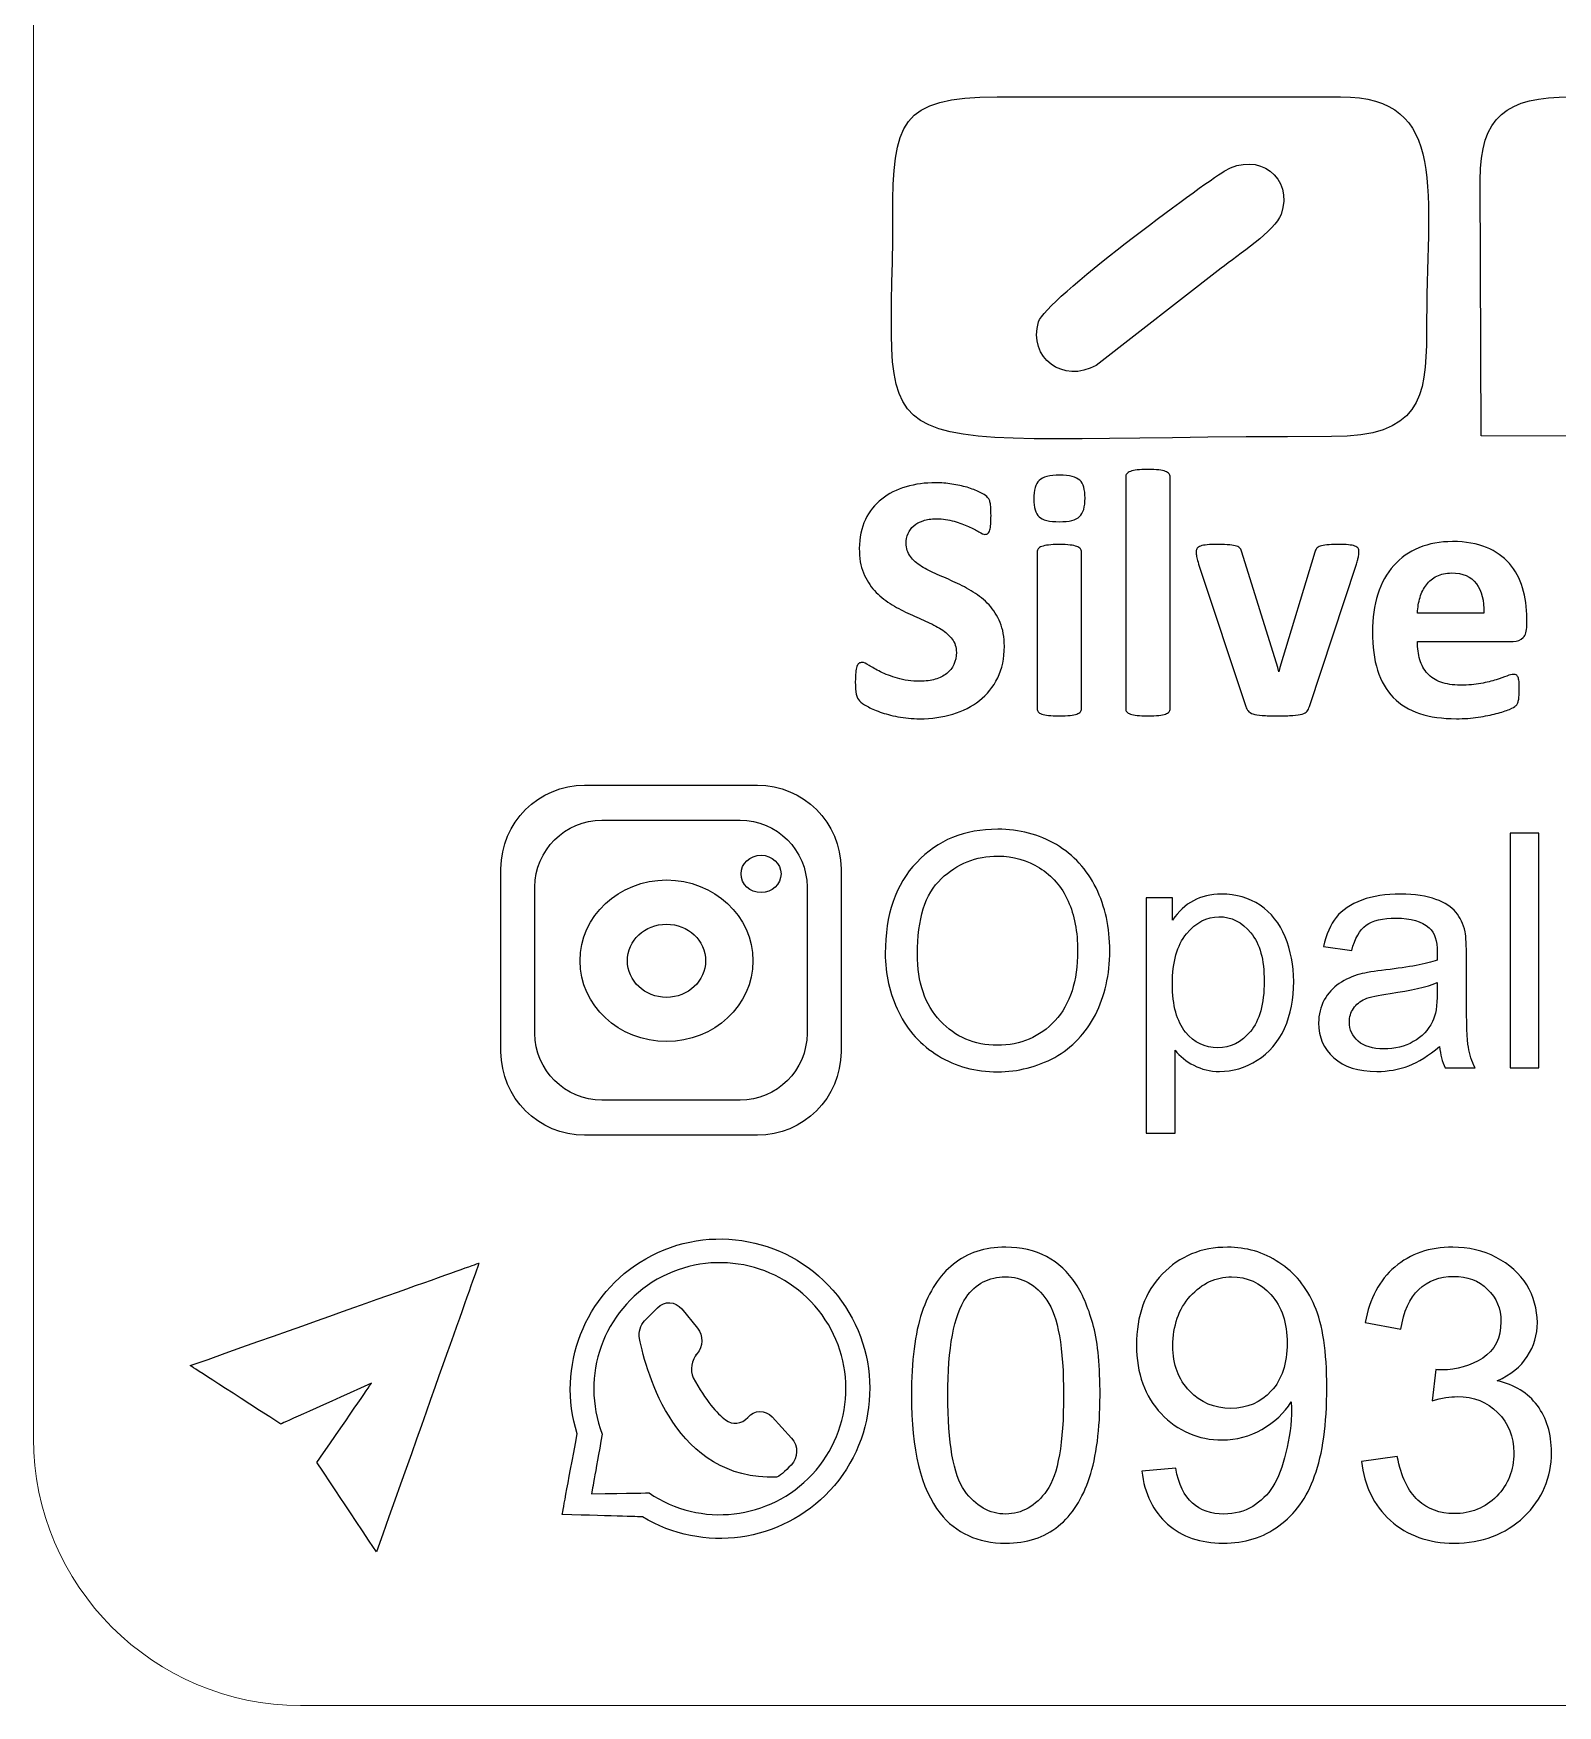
# Model space of a CAD drawing. Header units: millimetres. Extents: x -19.9 to 19.9, y -20 to 19.8.
# Drawn here: x -19.9 to -2.45, y -20 to -0.85 of the extents above; entities that cross this region are included whole.
import ezdxf

# ---------------------------------------------------------------- set-up
doc = ezdxf.new("R2010")
doc.units = ezdxf.units.MM
doc.header["$MEASUREMENT"] = 0
doc.layers.add('Layer 1', color=7, linetype='Continuous')

msp = doc.modelspace()

# ---------------------------------------------------------------- linework, layer by layer
at = {"layer": 'Layer 1', "color": 250, "lineweight": 9}
msp.add_open_spline([(16.8405, 19.7999), (16.8405, 19.7999), (-16.8405, 19.7999), (-16.8405, 19.7999), (-18.5232, 19.7999), (-19.9, 18.4231), (-19.9, 16.7404), (-19.9, 16.7404), (-19.9, -16.9405), (-19.9, -16.9405), (-19.9, -18.6232), (-18.5232, -20), (-16.8405, -20), (-16.8405, -20), (16.8405, -20), (16.8405, -20), (18.5232, -20), (19.9, -18.6232), (19.9, -16.9405), (19.9, -16.9405), (19.9, 16.7404), (19.9, 16.7404), (19.9, 18.4231), (18.5232, 19.7999), (16.8405, 19.7999)], degree=3, knots=[0, 0, 0, 0, 0.125, 0.125, 0.125, 0.25, 0.25, 0.25, 0.375, 0.375, 0.375, 0.5, 0.5, 0.5, 0.625, 0.625, 0.625, 0.75, 0.75, 0.75, 0.875, 0.875, 0.875, 1, 1, 1, 1], dxfattribs=at)
at = {"layer": 'Layer 1', "color": 240}
for points, knots in [([(-10.0602, -2.944), (-10.0602, -5.9651), (-10.6314, -5.4587), (-5.0355, -5.4691), (-4.0359, -5.4709), (-3.95, -5.0339), (-3.9495, -4.2891), (-3.9485, -2.6477), (-3.6861, -1.5782), (-4.9331, -1.5782), (-4.9331, -1.5782), (-8.8653, -1.5782), (-8.8653, -1.5782), (-9.9812, -1.5782), (-10.0602, -1.8761), (-10.0602, -2.944)], [0, 0, 0, 0, 0.2, 0.2, 0.2, 0.4, 0.4, 0.4, 0.6, 0.6, 0.6, 0.8, 0.8, 0.8, 1, 1, 1, 1]), ([(-3.3366, -2.5301), (-3.3366, -2.5301), (-3.324, -5.4589), (-3.324, -5.4589), (-3.324, -5.4589), (-1.4303, -5.4639), (-1.4303, -5.4639), (-1.4303, -5.4639), (-1.3926, -4.0013), (-1.3926, -4.0013), (-0.8739, -3.9555), (0.1838, -3.9833), (0.7581, -3.9838), (1.2661, -3.9838), (1.4184, -3.9196), (1.7151, -3.642), (1.9057, -3.4636), (2.1735, -3.1512), (2.2317, -2.8203), (2.3324, -2.2471), (1.719, -1.5782), (0.8616, -1.5782), (0.8616, -1.5782), (-2.2945, -1.5782), (-2.2945, -1.5782), (-3.0367, -1.5782), (-3.3313, -1.8006), (-3.3366, -2.5301)], [0, 0, 0, 0, 0.1111111, 0.1111111, 0.1111111, 0.2222222, 0.2222222, 0.2222222, 0.3333333, 0.3333333, 0.3333333, 0.4444444, 0.4444444, 0.4444444, 0.5555556, 0.5555556, 0.5555556, 0.6666667, 0.6666667, 0.6666667, 0.7777778, 0.7777778, 0.7777778, 0.8888889, 0.8888889, 0.8888889, 1, 1, 1, 1]), ([(-6.2649, -2.4288), (-6.5225, -2.5853), (-8.3201, -3.9068), (-8.3916, -4.1541), (-8.5119, -4.5699), (-8.1097, -4.865), (-7.7304, -4.6526), (-7.7304, -4.6526), (-6.3012, -3.5413), (-6.3012, -3.5413), (-6.1094, -3.3881), (-5.6801, -3.1108), (-5.6146, -2.9234), (-5.4672, -2.5007), (-5.8775, -2.1936), (-6.2649, -2.4288)], [0, 0, 0, 0, 0.2, 0.2, 0.2, 0.4, 0.4, 0.4, 0.6, 0.6, 0.6, 0.8, 0.8, 0.8, 1, 1, 1, 1]), ([(-7.8587, -6.1727), (-7.8587, -6.2753), (-7.8794, -6.3455), (-7.9214, -6.3848), (-7.9634, -6.424), (-8.0405, -6.4433), (-8.1542, -6.4433), (-8.2685, -6.4433), (-8.3464, -6.4247), (-8.3856, -6.3868), (-8.4255, -6.349), (-8.4455, -6.2808), (-8.4455, -6.183), (-8.4455, -6.0804), (-8.4248, -6.0095), (-8.3835, -5.9695), (-8.3429, -5.9303), (-8.2651, -5.9103), (-8.1501, -5.9103), (-8.0371, -5.9103), (-7.9599, -5.9296), (-7.9193, -5.9682), (-7.8787, -6.006), (-7.8587, -6.0742), (-7.8587, -6.1727)], [0, 0, 0, 0, 0.125, 0.125, 0.125, 0.25, 0.25, 0.25, 0.375, 0.375, 0.375, 0.5, 0.5, 0.5, 0.625, 0.625, 0.625, 0.75, 0.75, 0.75, 0.875, 0.875, 0.875, 1, 1, 1, 1]), ([(-6.885, -8.5857), (-6.885, -8.5988), (-6.8891, -8.6105), (-6.8974, -8.6209), (-6.9049, -8.6311), (-6.9188, -8.6394), (-6.9387, -8.6464), (-6.9581, -8.6525), (-6.9841, -8.6581), (-7.0158, -8.6615), (-7.0482, -8.6649), (-7.0895, -8.6664), (-7.1391, -8.6664), (-7.1887, -8.6664), (-7.23, -8.6649), (-7.2624, -8.6615), (-7.2941, -8.6581), (-7.3202, -8.6525), (-7.3396, -8.6464), (-7.3596, -8.6394), (-7.3733, -8.6311), (-7.3808, -8.6209), (-7.3891, -8.6105), (-7.3933, -8.5988), (-7.3933, -8.5857), (-7.3933, -8.5857), (-7.3933, -5.931), (-7.3933, -5.931), (-7.3933, -5.9172), (-7.3891, -5.9055), (-7.3808, -5.8945), (-7.3733, -5.8841), (-7.3596, -5.8745), (-7.3396, -5.8676), (-7.3202, -5.8601), (-7.2941, -5.8545), (-7.2624, -5.8504), (-7.23, -5.8462), (-7.1887, -5.8442), (-7.1391, -5.8442), (-7.0895, -5.8442), (-7.0482, -5.8462), (-7.0158, -5.8504), (-6.9841, -5.8545), (-6.9581, -5.8601), (-6.9387, -5.8676), (-6.9188, -5.8745), (-6.9049, -5.8841), (-6.8974, -5.8945), (-6.8891, -5.9055), (-6.885, -5.9172), (-6.885, -5.931), (-6.885, -5.931), (-6.885, -8.5857), (-6.885, -8.5857)], [0, 0, 0, 0, 0.0555556, 0.0555556, 0.0555556, 0.1111111, 0.1111111, 0.1111111, 0.1666667, 0.1666667, 0.1666667, 0.2222222, 0.2222222, 0.2222222, 0.2777778, 0.2777778, 0.2777778, 0.3333333, 0.3333333, 0.3333333, 0.3888889, 0.3888889, 0.3888889, 0.4444444, 0.4444444, 0.4444444, 0.5, 0.5, 0.5, 0.5555556, 0.5555556, 0.5555556, 0.6111111, 0.6111111, 0.6111111, 0.6666667, 0.6666667, 0.6666667, 0.7222222, 0.7222222, 0.7222222, 0.7777778, 0.7777778, 0.7777778, 0.8333333, 0.8333333, 0.8333333, 0.8888889, 0.8888889, 0.8888889, 0.9444444, 0.9444444, 0.9444444, 1, 1, 1, 1]), ([(-8.7829, -7.8702), (-8.7829, -8.008), (-8.8084, -8.1278), (-8.8593, -8.2317), (-8.9111, -8.335), (-8.9799, -8.4212), (-9.0674, -8.4906), (-9.1555, -8.5596), (-9.2574, -8.6119), (-9.3745, -8.647), (-9.4915, -8.6822), (-9.6169, -8.6994), (-9.7505, -8.6994), (-9.8407, -8.6994), (-9.9241, -8.6918), (-10.0019, -8.6766), (-10.079, -8.6615), (-10.1471, -8.6436), (-10.2063, -8.6223), (-10.2655, -8.6016), (-10.3152, -8.5795), (-10.3551, -8.5561), (-10.3951, -8.5327), (-10.4233, -8.512), (-10.4412, -8.4948), (-10.4585, -8.4769), (-10.4708, -8.4514), (-10.4784, -8.4184), (-10.486, -8.3854), (-10.4894, -8.3385), (-10.4894, -8.2765), (-10.4894, -8.2345), (-10.488, -8.2001), (-10.4852, -8.1718), (-10.4826, -8.1436), (-10.4784, -8.1209), (-10.4722, -8.103), (-10.466, -8.0858), (-10.4578, -8.0733), (-10.4481, -8.0658), (-10.4378, -8.0582), (-10.426, -8.0548), (-10.4123, -8.0548), (-10.3937, -8.0548), (-10.3668, -8.0658), (-10.3324, -8.0886), (-10.298, -8.1105), (-10.2539, -8.1353), (-10.2002, -8.1622), (-10.1464, -8.1891), (-10.0817, -8.2138), (-10.0066, -8.2359), (-9.9323, -8.2586), (-9.8456, -8.2696), (-9.7471, -8.2696), (-9.6823, -8.2696), (-9.6245, -8.2621), (-9.5735, -8.247), (-9.5218, -8.2311), (-9.4785, -8.2097), (-9.4427, -8.1815), (-9.4069, -8.1532), (-9.38, -8.1188), (-9.3607, -8.0775), (-9.3421, -8.0361), (-9.3324, -7.9901), (-9.3324, -7.939), (-9.3324, -7.8798), (-9.3484, -7.8289), (-9.3807, -7.7869), (-9.413, -7.7442), (-9.455, -7.7071), (-9.5075, -7.6739), (-9.559, -7.6409), (-9.6183, -7.61), (-9.6844, -7.581), (-9.7498, -7.5521), (-9.818, -7.5217), (-9.8882, -7.4895), (-9.9585, -7.457), (-10.0266, -7.4205), (-10.092, -7.3792), (-10.1582, -7.3386), (-10.2174, -7.2897), (-10.269, -7.2326), (-10.3214, -7.1753), (-10.3635, -7.1079), (-10.3958, -7.0294), (-10.4281, -6.9516), (-10.444, -6.8579), (-10.444, -6.7491), (-10.444, -6.6244), (-10.4206, -6.5143), (-10.3744, -6.4192), (-10.3282, -6.3249), (-10.2655, -6.2463), (-10.1871, -6.1837), (-10.1079, -6.121), (-10.0156, -6.0742), (-9.9089, -6.0432), (-9.8022, -6.0123), (-9.6885, -5.9971), (-9.5688, -5.9971), (-9.5075, -5.9971), (-9.4455, -6.0019), (-9.3834, -6.0116), (-9.3215, -6.0204), (-9.2636, -6.0336), (-9.2099, -6.0494), (-9.1561, -6.0659), (-9.1087, -6.0838), (-9.0667, -6.1038), (-9.0253, -6.1245), (-8.9978, -6.141), (-8.984, -6.1548), (-8.971, -6.1679), (-8.962, -6.1795), (-8.9572, -6.1885), (-8.9523, -6.1982), (-8.9482, -6.2105), (-8.9448, -6.2264), (-8.9413, -6.2415), (-8.9393, -6.2608), (-8.9379, -6.2849), (-8.9365, -6.3084), (-8.9358, -6.3373), (-8.9358, -6.3724), (-8.9358, -6.411), (-8.9365, -6.444), (-8.9385, -6.4709), (-8.9406, -6.4978), (-8.9441, -6.5197), (-8.9489, -6.5377), (-8.9537, -6.5549), (-8.9606, -6.568), (-8.9689, -6.5756), (-8.9778, -6.5838), (-8.9896, -6.5879), (-9.0047, -6.5879), (-9.0191, -6.5879), (-9.0426, -6.5782), (-9.0749, -6.5597), (-9.1073, -6.5411), (-9.1473, -6.5204), (-9.194, -6.4978), (-9.2416, -6.4757), (-9.296, -6.4557), (-9.3579, -6.4378), (-9.42, -6.4192), (-9.4875, -6.4103), (-9.5618, -6.4103), (-9.6197, -6.4103), (-9.6699, -6.4172), (-9.7133, -6.4316), (-9.756, -6.4454), (-9.7918, -6.4653), (-9.8207, -6.4902), (-9.8496, -6.515), (-9.8716, -6.5445), (-9.8855, -6.5797), (-9.8999, -6.6149), (-9.9069, -6.652), (-9.9069, -6.6906), (-9.9069, -6.7484), (-9.891, -6.7986), (-9.8593, -6.8407), (-9.8276, -6.8834), (-9.7849, -6.9212), (-9.7319, -6.9543), (-9.6789, -6.9867), (-9.6183, -7.0176), (-9.5508, -7.0466), (-9.484, -7.0755), (-9.4151, -7.1065), (-9.3449, -7.1381), (-9.2746, -7.1706), (-9.2058, -7.207), (-9.139, -7.2484), (-9.0714, -7.2897), (-9.0116, -7.3386), (-8.9585, -7.3957), (-8.9062, -7.4529), (-8.8635, -7.5197), (-8.8312, -7.5975), (-8.7988, -7.6746), (-8.7829, -7.7656), (-8.7829, -7.8702)], [0, 0, 0, 0, 0.016129, 0.016129, 0.016129, 0.0322581, 0.0322581, 0.0322581, 0.0483871, 0.0483871, 0.0483871, 0.0645161, 0.0645161, 0.0645161, 0.0806452, 0.0806452, 0.0806452, 0.0967742, 0.0967742, 0.0967742, 0.1129032, 0.1129032, 0.1129032, 0.1290323, 0.1290323, 0.1290323, 0.1451613, 0.1451613, 0.1451613, 0.1612903, 0.1612903, 0.1612903, 0.1774194, 0.1774194, 0.1774194, 0.1935484, 0.1935484, 0.1935484, 0.2096774, 0.2096774, 0.2096774, 0.2258065, 0.2258065, 0.2258065, 0.2419355, 0.2419355, 0.2419355, 0.2580645, 0.2580645, 0.2580645, 0.2741935, 0.2741935, 0.2741935, 0.2903226, 0.2903226, 0.2903226, 0.3064516, 0.3064516, 0.3064516, 0.3225806, 0.3225806, 0.3225806, 0.3387097, 0.3387097, 0.3387097, 0.3548387, 0.3548387, 0.3548387, 0.3709677, 0.3709677, 0.3709677, 0.3870968, 0.3870968, 0.3870968, 0.4032258, 0.4032258, 0.4032258, 0.4193548, 0.4193548, 0.4193548, 0.4354839, 0.4354839, 0.4354839, 0.4516129, 0.4516129, 0.4516129, 0.4677419, 0.4677419, 0.4677419, 0.483871, 0.483871, 0.483871, 0.5, 0.5, 0.5, 0.516129, 0.516129, 0.516129, 0.5322581, 0.5322581, 0.5322581, 0.5483871, 0.5483871, 0.5483871, 0.5645161, 0.5645161, 0.5645161, 0.5806452, 0.5806452, 0.5806452, 0.5967742, 0.5967742, 0.5967742, 0.6129032, 0.6129032, 0.6129032, 0.6290323, 0.6290323, 0.6290323, 0.6451613, 0.6451613, 0.6451613, 0.6612903, 0.6612903, 0.6612903, 0.6774194, 0.6774194, 0.6774194, 0.6935484, 0.6935484, 0.6935484, 0.7096774, 0.7096774, 0.7096774, 0.7258065, 0.7258065, 0.7258065, 0.7419355, 0.7419355, 0.7419355, 0.7580645, 0.7580645, 0.7580645, 0.7741935, 0.7741935, 0.7741935, 0.7903226, 0.7903226, 0.7903226, 0.8064516, 0.8064516, 0.8064516, 0.8225806, 0.8225806, 0.8225806, 0.8387097, 0.8387097, 0.8387097, 0.8548387, 0.8548387, 0.8548387, 0.8709677, 0.8709677, 0.8709677, 0.8870968, 0.8870968, 0.8870968, 0.9032258, 0.9032258, 0.9032258, 0.9193548, 0.9193548, 0.9193548, 0.9354839, 0.9354839, 0.9354839, 0.9516129, 0.9516129, 0.9516129, 0.9677419, 0.9677419, 0.9677419, 0.983871, 0.983871, 0.983871, 1, 1, 1, 1]), ([(-2.8006, -7.6333), (-2.8006, -7.6953), (-2.8144, -7.7408), (-2.8419, -7.7704), (-2.8694, -7.8), (-2.9073, -7.8151), (-2.9562, -7.8151), (-2.9562, -7.8151), (-4.0526, -7.8151), (-4.0526, -7.8151), (-4.0526, -7.8915), (-4.0436, -7.9604), (-4.025, -8.0231), (-4.0071, -8.0851), (-3.9781, -8.1381), (-3.9388, -8.1815), (-3.8989, -8.2249), (-3.848, -8.2579), (-3.7853, -8.2807), (-3.7227, -8.3034), (-3.6483, -8.315), (-3.5608, -8.315), (-3.472, -8.315), (-3.3942, -8.3088), (-3.3267, -8.2958), (-3.26, -8.2827), (-3.2013, -8.269), (-3.1525, -8.2531), (-3.1036, -8.2373), (-3.0629, -8.2235), (-3.0306, -8.2104), (-2.9982, -8.1973), (-2.972, -8.1911), (-2.952, -8.1911), (-2.9397, -8.1911), (-2.9294, -8.1932), (-2.9218, -8.198), (-2.9135, -8.2029), (-2.9066, -8.2111), (-2.9011, -8.2235), (-2.8963, -8.2352), (-2.8922, -8.2524), (-2.8901, -8.2745), (-2.888, -8.2965), (-2.8873, -8.3247), (-2.8873, -8.3578), (-2.8873, -8.3875), (-2.888, -8.4129), (-2.8894, -8.4335), (-2.8907, -8.4542), (-2.8928, -8.4721), (-2.8956, -8.4866), (-2.8984, -8.5017), (-2.9019, -8.5141), (-2.9073, -8.5238), (-2.9128, -8.5341), (-2.9198, -8.5438), (-2.9286, -8.5534), (-2.9377, -8.5623), (-2.9611, -8.5754), (-3.0003, -8.5919), (-3.0396, -8.6084), (-3.0891, -8.6243), (-3.1497, -8.6402), (-3.2103, -8.656), (-3.2792, -8.6697), (-3.357, -8.6815), (-3.4348, -8.6931), (-3.5182, -8.6994), (-3.607, -8.6994), (-3.7674, -8.6994), (-3.9072, -8.6794), (-4.0277, -8.6388), (-4.1476, -8.5988), (-4.2481, -8.5375), (-4.3294, -8.4555), (-4.41, -8.3736), (-4.4699, -8.2696), (-4.5099, -8.145), (-4.5491, -8.0197), (-4.5691, -7.873), (-4.5691, -7.705), (-4.5691, -7.5452), (-4.5484, -7.4012), (-4.5064, -7.2725), (-4.465, -7.1444), (-4.4044, -7.0355), (-4.3245, -6.946), (-4.2453, -6.8565), (-4.149, -6.7883), (-4.0354, -6.7415), (-3.921, -6.694), (-3.7929, -6.6706), (-3.6504, -6.6706), (-3.4995, -6.6706), (-3.3708, -6.6927), (-3.264, -6.7373), (-3.1566, -6.7815), (-3.0691, -6.8434), (-3.0003, -6.9219), (-2.9321, -7.0004), (-2.8812, -7.0942), (-2.8488, -7.2015), (-2.8164, -7.309), (-2.8006, -7.4261), (-2.8006, -7.5527), (-2.8006, -7.5527), (-2.8006, -7.6333), (-2.8006, -7.6333)], [0, 0, 0, 0, 0.0277778, 0.0277778, 0.0277778, 0.0555556, 0.0555556, 0.0555556, 0.0833333, 0.0833333, 0.0833333, 0.1111111, 0.1111111, 0.1111111, 0.1388889, 0.1388889, 0.1388889, 0.1666667, 0.1666667, 0.1666667, 0.1944444, 0.1944444, 0.1944444, 0.2222222, 0.2222222, 0.2222222, 0.25, 0.25, 0.25, 0.2777778, 0.2777778, 0.2777778, 0.3055556, 0.3055556, 0.3055556, 0.3333333, 0.3333333, 0.3333333, 0.3611111, 0.3611111, 0.3611111, 0.3888889, 0.3888889, 0.3888889, 0.4166667, 0.4166667, 0.4166667, 0.4444444, 0.4444444, 0.4444444, 0.4722222, 0.4722222, 0.4722222, 0.5, 0.5, 0.5, 0.5277778, 0.5277778, 0.5277778, 0.5555556, 0.5555556, 0.5555556, 0.5833333, 0.5833333, 0.5833333, 0.6111111, 0.6111111, 0.6111111, 0.6388889, 0.6388889, 0.6388889, 0.6666667, 0.6666667, 0.6666667, 0.6944444, 0.6944444, 0.6944444, 0.7222222, 0.7222222, 0.7222222, 0.75, 0.75, 0.75, 0.7777778, 0.7777778, 0.7777778, 0.8055556, 0.8055556, 0.8055556, 0.8333333, 0.8333333, 0.8333333, 0.8611111, 0.8611111, 0.8611111, 0.8888889, 0.8888889, 0.8888889, 0.9166667, 0.9166667, 0.9166667, 0.9444444, 0.9444444, 0.9444444, 0.9722222, 0.9722222, 0.9722222, 1, 1, 1, 1]), ([(-7.9, -8.5857), (-7.9, -8.5988), (-7.9042, -8.6105), (-7.9125, -8.6209), (-7.92, -8.6311), (-7.9338, -8.6394), (-7.9538, -8.6464), (-7.9731, -8.6525), (-7.9992, -8.6581), (-8.0309, -8.6615), (-8.0633, -8.6649), (-8.1046, -8.6664), (-8.1542, -8.6664), (-8.2038, -8.6664), (-8.2451, -8.6649), (-8.2774, -8.6615), (-8.3092, -8.6581), (-8.3352, -8.6525), (-8.3546, -8.6464), (-8.3746, -8.6394), (-8.3883, -8.6311), (-8.3959, -8.6209), (-8.4042, -8.6105), (-8.4083, -8.5988), (-8.4083, -8.5857), (-8.4083, -8.5857), (-8.4083, -6.7883), (-8.4083, -6.7883), (-8.4083, -6.7753), (-8.4042, -6.7636), (-8.3959, -6.7533), (-8.3883, -6.7429), (-8.3746, -6.734), (-8.3546, -6.727), (-8.3352, -6.7194), (-8.3092, -6.714), (-8.2774, -6.7099), (-8.2451, -6.7057), (-8.2038, -6.7036), (-8.1542, -6.7036), (-8.1046, -6.7036), (-8.0633, -6.7057), (-8.0309, -6.7099), (-7.9992, -6.714), (-7.9731, -6.7194), (-7.9538, -6.727), (-7.9338, -6.734), (-7.92, -6.7429), (-7.9125, -6.7533), (-7.9042, -6.7636), (-7.9, -6.7753), (-7.9, -6.7883), (-7.9, -6.7883), (-7.9, -8.5857), (-7.9, -8.5857)], [0, 0, 0, 0, 0.0555556, 0.0555556, 0.0555556, 0.1111111, 0.1111111, 0.1111111, 0.1666667, 0.1666667, 0.1666667, 0.2222222, 0.2222222, 0.2222222, 0.2777778, 0.2777778, 0.2777778, 0.3333333, 0.3333333, 0.3333333, 0.3888889, 0.3888889, 0.3888889, 0.4444444, 0.4444444, 0.4444444, 0.5, 0.5, 0.5, 0.5555556, 0.5555556, 0.5555556, 0.6111111, 0.6111111, 0.6111111, 0.6666667, 0.6666667, 0.6666667, 0.7222222, 0.7222222, 0.7222222, 0.7777778, 0.7777778, 0.7777778, 0.8333333, 0.8333333, 0.8333333, 0.8888889, 0.8888889, 0.8888889, 0.9444444, 0.9444444, 0.9444444, 1, 1, 1, 1]), ([(-4.7233, -6.7821), (-4.7233, -6.7891), (-4.7233, -6.7973), (-4.724, -6.807), (-4.7247, -6.8159), (-4.7261, -6.8262), (-4.7281, -6.8379), (-4.7302, -6.8496), (-4.733, -6.8627), (-4.7364, -6.8771), (-4.7398, -6.8924), (-4.744, -6.9089), (-4.7495, -6.9275), (-4.7495, -6.9275), (-5.2901, -8.5575), (-5.2901, -8.5575), (-5.2963, -8.5802), (-5.3059, -8.5988), (-5.3169, -8.6126), (-5.3287, -8.6271), (-5.3473, -8.6381), (-5.3734, -8.6464), (-5.3996, -8.6539), (-5.4354, -8.6594), (-5.4802, -8.6622), (-5.5249, -8.6649), (-5.5841, -8.6664), (-5.6565, -8.6664), (-5.7274, -8.6664), (-5.7859, -8.6649), (-5.8307, -8.6615), (-5.8754, -8.6581), (-5.9112, -8.6518), (-5.9367, -8.6443), (-5.9622, -8.636), (-5.9808, -8.625), (-5.9918, -8.6105), (-6.0035, -8.5968), (-6.0125, -8.5789), (-6.0193, -8.5575), (-6.0193, -8.5575), (-6.5586, -6.9275), (-6.5586, -6.9275), (-6.5668, -6.9005), (-6.573, -6.8765), (-6.5779, -6.8552), (-6.5827, -6.8338), (-6.5854, -6.8179), (-6.5861, -6.8083), (-6.5868, -6.7993), (-6.5868, -6.7904), (-6.5868, -6.7821), (-6.5868, -6.7691), (-6.5834, -6.7573), (-6.5758, -6.747), (-6.5682, -6.7367), (-6.5551, -6.7284), (-6.5366, -6.7215), (-6.5179, -6.7154), (-6.4917, -6.7105), (-6.4595, -6.7078), (-6.4263, -6.705), (-6.385, -6.7036), (-6.3354, -6.7036), (-6.2804, -6.7036), (-6.2363, -6.705), (-6.2026, -6.7085), (-6.1694, -6.7119), (-6.1427, -6.7168), (-6.1234, -6.7229), (-6.1041, -6.7291), (-6.0902, -6.7373), (-6.0821, -6.7491), (-6.0744, -6.7608), (-6.0675, -6.7746), (-6.0621, -6.7904), (-6.0621, -6.7904), (-5.653, -8.1133), (-5.653, -8.1133), (-5.653, -8.1133), (-5.6406, -8.1636), (-5.6406, -8.1636), (-5.6406, -8.1636), (-5.6289, -8.1133), (-5.6289, -8.1133), (-5.6289, -8.1133), (-5.2275, -6.7904), (-5.2275, -6.7904), (-5.2233, -6.7746), (-5.2171, -6.7608), (-5.2082, -6.7491), (-5.1992, -6.7373), (-5.1854, -6.7291), (-5.1668, -6.7229), (-5.1476, -6.7168), (-5.1228, -6.7119), (-5.0911, -6.7085), (-5.0587, -6.705), (-5.0174, -6.7036), (-4.9665, -6.7036), (-4.9161, -6.7036), (-4.8755, -6.705), (-4.8439, -6.7078), (-4.8122, -6.7105), (-4.7874, -6.7154), (-4.7702, -6.7215), (-4.7523, -6.7284), (-4.7405, -6.7367), (-4.7336, -6.747), (-4.7268, -6.7573), (-4.7233, -6.7691), (-4.7233, -6.7821)], [0, 0, 0, 0, 0.027027, 0.027027, 0.027027, 0.0540541, 0.0540541, 0.0540541, 0.0810811, 0.0810811, 0.0810811, 0.1081081, 0.1081081, 0.1081081, 0.1351351, 0.1351351, 0.1351351, 0.1621622, 0.1621622, 0.1621622, 0.1891892, 0.1891892, 0.1891892, 0.2162162, 0.2162162, 0.2162162, 0.2432432, 0.2432432, 0.2432432, 0.2702703, 0.2702703, 0.2702703, 0.2972973, 0.2972973, 0.2972973, 0.3243243, 0.3243243, 0.3243243, 0.3513514, 0.3513514, 0.3513514, 0.3783784, 0.3783784, 0.3783784, 0.4054054, 0.4054054, 0.4054054, 0.4324324, 0.4324324, 0.4324324, 0.4594595, 0.4594595, 0.4594595, 0.4864865, 0.4864865, 0.4864865, 0.5135135, 0.5135135, 0.5135135, 0.5405405, 0.5405405, 0.5405405, 0.5675676, 0.5675676, 0.5675676, 0.5945946, 0.5945946, 0.5945946, 0.6216216, 0.6216216, 0.6216216, 0.6486486, 0.6486486, 0.6486486, 0.6756757, 0.6756757, 0.6756757, 0.7027027, 0.7027027, 0.7027027, 0.7297297, 0.7297297, 0.7297297, 0.7567568, 0.7567568, 0.7567568, 0.7837838, 0.7837838, 0.7837838, 0.8108108, 0.8108108, 0.8108108, 0.8378378, 0.8378378, 0.8378378, 0.8648649, 0.8648649, 0.8648649, 0.8918919, 0.8918919, 0.8918919, 0.9189189, 0.9189189, 0.9189189, 0.9459459, 0.9459459, 0.9459459, 0.972973, 0.972973, 0.972973, 1, 1, 1, 1]), ([(-3.2922, -7.4887), (-3.2881, -7.3462), (-3.3171, -7.234), (-3.3784, -7.1527), (-3.4396, -7.0707), (-3.534, -7.0301), (-3.662, -7.0301), (-3.7268, -7.0301), (-3.7833, -7.0425), (-3.8308, -7.0666), (-3.879, -7.0907), (-3.9189, -7.123), (-3.9506, -7.1643), (-3.9823, -7.2057), (-4.0064, -7.2539), (-4.0229, -7.3097), (-4.0401, -7.3661), (-4.0498, -7.4254), (-4.0526, -7.4887), (-4.0526, -7.4887), (-3.2922, -7.4887), (-3.2922, -7.4887)], [0, 0, 0, 0, 0.1428571, 0.1428571, 0.1428571, 0.2857143, 0.2857143, 0.2857143, 0.4285714, 0.4285714, 0.4285714, 0.5714286, 0.5714286, 0.5714286, 0.7142857, 0.7142857, 0.7142857, 0.8571429, 0.8571429, 0.8571429, 1, 1, 1, 1]), ([(-11.6103, -9.4594), (-11.6103, -9.4594), (-13.5895, -9.4594), (-13.5895, -9.4594), (-14.1161, -9.4594), (-14.5468, -9.89), (-14.5468, -10.4166), (-14.5468, -10.4166), (-14.5468, -12.5122), (-14.5468, -12.5122), (-14.5468, -13.0388), (-14.1161, -13.4696), (-13.5895, -13.4696), (-13.5895, -13.4696), (-11.6103, -13.4696), (-11.6103, -13.4696), (-11.0837, -13.4696), (-10.653, -13.0388), (-10.653, -12.5122), (-10.653, -12.5122), (-10.653, -10.4166), (-10.653, -10.4166), (-10.653, -9.89), (-11.0837, -9.4594), (-11.6103, -9.4594)], [0, 0, 0, 0, 0.125, 0.125, 0.125, 0.25, 0.25, 0.25, 0.375, 0.375, 0.375, 0.5, 0.5, 0.5, 0.625, 0.625, 0.625, 0.75, 0.75, 0.75, 0.875, 0.875, 0.875, 1, 1, 1, 1]), ([(-11.8082, -9.8604), (-11.8082, -9.8604), (-13.3916, -9.8604), (-13.3916, -9.8604), (-13.8128, -9.8604), (-14.1575, -10.2049), (-14.1575, -10.6262), (-14.1575, -10.6262), (-14.1575, -12.3027), (-14.1575, -12.3027), (-14.1575, -12.724), (-13.8128, -13.0685), (-13.3916, -13.0685), (-13.3916, -13.0685), (-11.8082, -13.0685), (-11.8082, -13.0685), (-11.387, -13.0685), (-11.0424, -12.724), (-11.0424, -12.3027), (-11.0424, -12.3027), (-11.0424, -10.6262), (-11.0424, -10.6262), (-11.0424, -10.2049), (-11.387, -9.8604), (-11.8082, -9.8604)], [0, 0, 0, 0, 0.125, 0.125, 0.125, 0.25, 0.25, 0.25, 0.375, 0.375, 0.375, 0.5, 0.5, 0.5, 0.625, 0.625, 0.625, 0.75, 0.75, 0.75, 0.875, 0.875, 0.875, 1, 1, 1, 1]), ([(-10.1468, -11.3873), (-10.1468, -10.9444), (-10.0267, -10.5953), (-9.7866, -10.3438), (-9.5464, -10.0886), (-9.2385, -9.9647), (-8.8594, -9.9647), (-8.6118, -9.9647), (-8.3865, -10.0248), (-8.1876, -10.1411), (-7.9887, -10.2612), (-7.8385, -10.4264), (-7.7335, -10.6366), (-7.6284, -10.8506), (-7.5758, -11.0908), (-7.5758, -11.3572), (-7.5758, -11.6313), (-7.6321, -11.8752), (-7.7409, -12.0892), (-7.8498, -12.3031), (-8.0074, -12.4645), (-8.2064, -12.5771), (-8.4091, -12.686), (-8.6268, -12.7423), (-8.8594, -12.7423), (-9.1147, -12.7423), (-9.3399, -12.6822), (-9.5388, -12.5583), (-9.7378, -12.4382), (-9.8916, -12.2693), (-9.993, -12.0591), (-10.0943, -11.849), (-10.1468, -11.6237), (-10.1468, -11.3873)], [0, 0, 0, 0, 0.0909091, 0.0909091, 0.0909091, 0.1818182, 0.1818182, 0.1818182, 0.2727273, 0.2727273, 0.2727273, 0.3636364, 0.3636364, 0.3636364, 0.4545455, 0.4545455, 0.4545455, 0.5454545, 0.5454545, 0.5454545, 0.6363636, 0.6363636, 0.6363636, 0.7272727, 0.7272727, 0.7272727, 0.8181818, 0.8181818, 0.8181818, 0.9090909, 0.9090909, 0.9090909, 1, 1, 1, 1]), ([(-2.9929, -12.6972), (-2.9929, -12.6972), (-2.9929, -10.0098), (-2.9929, -10.0098), (-2.9929, -10.0098), (-2.6626, -10.0098), (-2.6626, -10.0098), (-2.6626, -10.0098), (-2.6626, -12.6972), (-2.6626, -12.6972), (-2.6626, -12.6972), (-2.9929, -12.6972), (-2.9929, -12.6972)], [0, 0, 0, 0, 0.25, 0.25, 0.25, 0.5, 0.5, 0.5, 0.75, 0.75, 0.75, 1, 1, 1, 1]), ([(-11.5686, -10.2623), (-11.695, -10.2623), (-11.7974, -10.3582), (-11.7974, -10.4763), (-11.7974, -10.5943), (-11.695, -10.6901), (-11.5686, -10.6901), (-11.4422, -10.6901), (-11.3398, -10.5943), (-11.3398, -10.4763), (-11.3398, -10.3582), (-11.4422, -10.2623), (-11.5686, -10.2623)], [0, 0, 0, 0, 0.25, 0.25, 0.25, 0.5, 0.5, 0.5, 0.75, 0.75, 0.75, 1, 1, 1, 1]), ([(-9.7791, -11.3947), (-9.7791, -11.7175), (-9.6927, -11.9728), (-9.5163, -12.1605), (-9.3437, -12.3444), (-9.126, -12.4382), (-8.8632, -12.4382), (-8.5967, -12.4382), (-8.3752, -12.3444), (-8.2026, -12.1567), (-8.03, -11.9691), (-7.9436, -11.7026), (-7.9436, -11.3572), (-7.9436, -11.1395), (-7.9811, -10.9481), (-8.0525, -10.7867), (-8.1276, -10.6215), (-8.2364, -10.4978), (-8.379, -10.4076), (-8.5216, -10.3176), (-8.6793, -10.2725), (-8.8557, -10.2725), (-9.1072, -10.2725), (-9.3249, -10.3588), (-9.5051, -10.5315), (-9.6889, -10.7041), (-9.7791, -10.9932), (-9.7791, -11.3947)], [0, 0, 0, 0, 0.1111111, 0.1111111, 0.1111111, 0.2222222, 0.2222222, 0.2222222, 0.3333333, 0.3333333, 0.3333333, 0.4444444, 0.4444444, 0.4444444, 0.5555556, 0.5555556, 0.5555556, 0.6666667, 0.6666667, 0.6666667, 0.7777778, 0.7777778, 0.7777778, 0.8888889, 0.8888889, 0.8888889, 1, 1, 1, 1]), ([(-12.6512, -10.546), (-13.1977, -10.546), (-13.6408, -10.9602), (-13.6408, -11.471), (-13.6408, -11.9817), (-13.1977, -12.3959), (-12.6512, -12.3959), (-12.1047, -12.3959), (-11.6615, -11.9817), (-11.6615, -11.471), (-11.6615, -10.9602), (-12.1047, -10.546), (-12.6512, -10.546)], [0, 0, 0, 0, 0.25, 0.25, 0.25, 0.5, 0.5, 0.5, 0.75, 0.75, 0.75, 1, 1, 1, 1]), ([(-7.1592, -13.4441), (-7.1592, -13.4441), (-7.1592, -10.7492), (-7.1592, -10.7492), (-7.1592, -10.7492), (-6.859, -10.7492), (-6.859, -10.7492), (-6.859, -10.7492), (-6.859, -11.0044), (-6.859, -11.0044), (-6.7876, -10.9068), (-6.7088, -10.8318), (-6.6187, -10.783), (-6.5286, -10.7342), (-6.4198, -10.7079), (-6.2959, -10.7079), (-6.127, -10.7079), (-5.9806, -10.7492), (-5.853, -10.8356), (-5.7291, -10.9218), (-5.6315, -11.0419), (-5.5678, -11.1958), (-5.504, -11.3535), (-5.4701, -11.5224), (-5.4701, -11.7101), (-5.4701, -11.9053), (-5.504, -12.0854), (-5.5752, -12.2468), (-5.6466, -12.4045), (-5.7516, -12.5246), (-5.8868, -12.6108), (-6.0257, -12.6972), (-6.1683, -12.7385), (-6.3184, -12.7385), (-6.4272, -12.7385), (-6.5248, -12.716), (-6.615, -12.6671), (-6.7013, -12.6222), (-6.7726, -12.5659), (-6.8289, -12.4945), (-6.8289, -12.4945), (-6.8289, -13.4441), (-6.8289, -13.4441), (-6.8289, -13.4441), (-7.1592, -13.4441), (-7.1592, -13.4441)], [0, 0, 0, 0, 0.0666667, 0.0666667, 0.0666667, 0.1333333, 0.1333333, 0.1333333, 0.2, 0.2, 0.2, 0.2666667, 0.2666667, 0.2666667, 0.3333333, 0.3333333, 0.3333333, 0.4, 0.4, 0.4, 0.4666667, 0.4666667, 0.4666667, 0.5333333, 0.5333333, 0.5333333, 0.6, 0.6, 0.6, 0.6666667, 0.6666667, 0.6666667, 0.7333333, 0.7333333, 0.7333333, 0.8, 0.8, 0.8, 0.8666667, 0.8666667, 0.8666667, 0.9333333, 0.9333333, 0.9333333, 1, 1, 1, 1]), ([(-3.7998, -12.4532), (-3.9237, -12.5583), (-4.0401, -12.6296), (-4.1527, -12.6747), (-4.2653, -12.716), (-4.3892, -12.7385), (-4.5167, -12.7385), (-4.7308, -12.7385), (-4.8958, -12.686), (-5.0122, -12.5809), (-5.1286, -12.4795), (-5.1849, -12.3444), (-5.1849, -12.183), (-5.1849, -12.0892), (-5.1624, -11.9991), (-5.1211, -11.9202), (-5.076, -11.8414), (-5.0197, -11.7814), (-4.9484, -11.7325), (-4.8771, -11.6838), (-4.7983, -11.65), (-4.712, -11.6237), (-4.6444, -11.6087), (-4.5468, -11.59), (-4.4154, -11.5749), (-4.149, -11.5449), (-3.9538, -11.5074), (-3.8261, -11.4623), (-3.8261, -11.4173), (-3.8261, -11.3873), (-3.8261, -11.376), (-3.8261, -11.2409), (-3.8562, -11.1471), (-3.9199, -11.0945), (-4.0025, -11.0194), (-4.1302, -10.9819), (-4.2953, -10.9819), (-4.453, -10.9819), (-4.5656, -11.0082), (-4.6406, -11.0645), (-4.7157, -11.117), (-4.7683, -11.2146), (-4.8058, -11.3535), (-4.8058, -11.3535), (-5.1286, -11.3085), (-5.1286, -11.3085), (-5.0985, -11.1696), (-5.0498, -11.0569), (-4.9822, -10.9744), (-4.9146, -10.8881), (-4.817, -10.8242), (-4.6895, -10.7755), (-4.5618, -10.7304), (-4.4154, -10.7079), (-4.2465, -10.7079), (-4.0814, -10.7079), (-3.9463, -10.7267), (-3.8411, -10.768), (-3.7361, -10.8055), (-3.661, -10.8543), (-3.6122, -10.9144), (-3.5634, -10.9744), (-3.5296, -11.0495), (-3.5071, -11.1395), (-3.4959, -11.1958), (-3.4921, -11.2971), (-3.4921, -11.4436), (-3.4921, -11.4436), (-3.4921, -11.8789), (-3.4921, -11.8789), (-3.4921, -12.1868), (-3.4846, -12.3782), (-3.4696, -12.4607), (-3.4584, -12.5433), (-3.4321, -12.6222), (-3.3908, -12.6972), (-3.3908, -12.6972), (-3.7361, -12.6972), (-3.7361, -12.6972), (-3.7699, -12.6259), (-3.7886, -12.5471), (-3.7998, -12.4532)], [0, 0, 0, 0, 0.037037, 0.037037, 0.037037, 0.0740741, 0.0740741, 0.0740741, 0.1111111, 0.1111111, 0.1111111, 0.1481481, 0.1481481, 0.1481481, 0.1851852, 0.1851852, 0.1851852, 0.2222222, 0.2222222, 0.2222222, 0.2592593, 0.2592593, 0.2592593, 0.2962963, 0.2962963, 0.2962963, 0.3333333, 0.3333333, 0.3333333, 0.3703704, 0.3703704, 0.3703704, 0.4074074, 0.4074074, 0.4074074, 0.4444444, 0.4444444, 0.4444444, 0.4814815, 0.4814815, 0.4814815, 0.5185185, 0.5185185, 0.5185185, 0.5555556, 0.5555556, 0.5555556, 0.5925926, 0.5925926, 0.5925926, 0.6296296, 0.6296296, 0.6296296, 0.6666667, 0.6666667, 0.6666667, 0.7037037, 0.7037037, 0.7037037, 0.7407407, 0.7407407, 0.7407407, 0.7777778, 0.7777778, 0.7777778, 0.8148148, 0.8148148, 0.8148148, 0.8518519, 0.8518519, 0.8518519, 0.8888889, 0.8888889, 0.8888889, 0.9259259, 0.9259259, 0.9259259, 0.962963, 0.962963, 0.962963, 1, 1, 1, 1]), ([(-12.6512, -11.0521), (-12.8987, -11.0521), (-13.0993, -11.2396), (-13.0993, -11.4709), (-13.0993, -11.7022), (-12.8987, -11.8898), (-12.6512, -11.8898), (-12.4037, -11.8898), (-12.2031, -11.7022), (-12.2031, -11.4709), (-12.2031, -11.2396), (-12.4037, -11.0521), (-12.6512, -11.0521)], [0, 0, 0, 0, 0.25, 0.25, 0.25, 0.5, 0.5, 0.5, 0.75, 0.75, 0.75, 1, 1, 1, 1]), ([(-6.859, -11.7363), (-6.859, -11.9841), (-6.8063, -12.168), (-6.7088, -12.2881), (-6.6074, -12.4082), (-6.4836, -12.4682), (-6.341, -12.4682), (-6.1946, -12.4682), (-6.0669, -12.4045), (-5.9657, -12.2806), (-5.8605, -12.1567), (-5.8079, -11.9653), (-5.8079, -11.7063), (-5.8079, -11.4586), (-5.8568, -11.2746), (-5.9619, -11.1508), (-6.0632, -11.0269), (-6.1833, -10.9669), (-6.3259, -10.9669), (-6.4648, -10.9669), (-6.5886, -11.0307), (-6.6975, -11.162), (-6.8063, -11.2935), (-6.859, -11.4849), (-6.859, -11.7363)], [0, 0, 0, 0, 0.125, 0.125, 0.125, 0.25, 0.25, 0.25, 0.375, 0.375, 0.375, 0.5, 0.5, 0.5, 0.625, 0.625, 0.625, 0.75, 0.75, 0.75, 0.875, 0.875, 0.875, 1, 1, 1, 1]), ([(-3.8261, -11.7213), (-3.9463, -11.7702), (-4.1264, -11.8113), (-4.3666, -11.8452), (-4.5017, -11.864), (-4.5993, -11.8865), (-4.6556, -11.909), (-4.712, -11.9352), (-4.7532, -11.9691), (-4.787, -12.0178), (-4.817, -12.0629), (-4.8321, -12.1154), (-4.8321, -12.1717), (-4.8321, -12.2618), (-4.7983, -12.3331), (-4.7308, -12.3931), (-4.6632, -12.4494), (-4.5656, -12.4795), (-4.4379, -12.4795), (-4.3104, -12.4795), (-4.1977, -12.4532), (-4.1001, -12.3969), (-3.9988, -12.3406), (-3.9275, -12.2656), (-3.8824, -12.168), (-3.8449, -12.0966), (-3.8261, -11.9841), (-3.8261, -11.8414), (-3.8261, -11.8414), (-3.8261, -11.7213), (-3.8261, -11.7213)], [0, 0, 0, 0, 0.1, 0.1, 0.1, 0.2, 0.2, 0.2, 0.3, 0.3, 0.3, 0.4, 0.4, 0.4, 0.5, 0.5, 0.5, 0.6, 0.6, 0.6, 0.7, 0.7, 0.7, 0.8, 0.8, 0.8, 0.9, 0.9, 0.9, 1, 1, 1, 1]), ([(-13.8455, -17.8122), (-13.2324, -17.8301), (-12.9257, -17.8391), (-12.9257, -17.8391), (-12.2342, -18.2576), (-11.3366, -18.1365), (-10.7812, -17.5381), (-10.2059, -16.9182), (-10.1692, -15.9673), (-10.6952, -15.3049), (-11.221, -14.6424), (-12.1554, -14.4626), (-12.8898, -14.8825), (-13.5906, -15.2833), (-13.9143, -16.1253), (-13.674, -16.8872), (-13.7884, -17.5038), (-13.8455, -17.8122), (-13.8455, -17.8122)], [0, 0, 0, 0, 0.1666667, 0.1666667, 0.1666667, 0.3333333, 0.3333333, 0.3333333, 0.5, 0.5, 0.5, 0.6666667, 0.6666667, 0.6666667, 0.8333333, 0.8333333, 0.8333333, 1, 1, 1, 1]), ([(-14.7976, -14.933), (-14.7976, -14.933), (-15.8998, -15.3244), (-18.104, -16.1075), (-18.104, -16.1075), (-17.7591, -16.3303), (-17.0691, -16.776), (-17.0691, -16.776), (-16.7227, -16.6201), (-16.0297, -16.3083), (-16.0297, -16.3083), (-16.2376, -16.6114), (-16.6533, -17.2178), (-16.6533, -17.2178), (-16.4263, -17.5584), (-15.9722, -18.2393), (-15.1892, -16.035), (-14.7976, -14.933), (-14.7976, -14.933)], [0, 0, 0, 0, 0.1666667, 0.1666667, 0.1666667, 0.3333333, 0.3333333, 0.3333333, 0.5, 0.5, 0.5, 0.6666667, 0.6666667, 0.6666667, 0.8333333, 0.8333333, 0.8333333, 1, 1, 1, 1]), ([(-12.8513, -17.565), (-12.8513, -17.565), (-13.0708, -17.5684), (-13.5098, -17.5754), (-13.5098, -17.5754), (-13.4689, -17.347), (-13.387, -16.8903), (-13.6434, -16.2252), (-13.3757, -15.4725), (-12.7569, -15.1186), (-12.1381, -14.7647), (-11.3536, -14.9157), (-10.9105, -15.474), (-10.4672, -16.0322), (-10.4979, -16.8305), (-10.9829, -17.353), (-11.4679, -17.8755), (-12.2616, -17.9655), (-12.8513, -17.565)], [0, 0, 0, 0, 0.1666667, 0.1666667, 0.1666667, 0.3333333, 0.3333333, 0.3333333, 0.5, 0.5, 0.5, 0.6666667, 0.6666667, 0.6666667, 0.8333333, 0.8333333, 0.8333333, 1, 1, 1, 1]), ([(-9.8478, -16.4483), (-9.8478, -16.0542), (-9.8061, -15.739), (-9.7273, -15.4979), (-9.6438, -15.2568), (-9.5279, -15.0714), (-9.3656, -14.9462), (-9.208, -14.8164), (-9.0086, -14.7515), (-8.7675, -14.7515), (-8.5914, -14.7515), (-8.4338, -14.7886), (-8.2993, -14.8581), (-8.1649, -14.9323), (-8.0536, -15.0344), (-7.9655, -15.1688), (-7.8774, -15.3032), (-7.8125, -15.4701), (-7.7615, -15.6602), (-7.7106, -15.8549), (-7.6874, -16.1192), (-7.6874, -16.4483), (-7.6874, -16.8378), (-7.7291, -17.153), (-7.8079, -17.3895), (-7.8867, -17.6306), (-8.0073, -17.816), (-8.1649, -17.9458), (-8.3225, -18.0757), (-8.5265, -18.1405), (-8.7675, -18.1405), (-9.0874, -18.1405), (-9.3379, -18.0246), (-9.5187, -17.7975), (-9.7366, -17.5193), (-9.8478, -17.0696), (-9.8478, -16.4483)], [0, 0, 0, 0, 0.0833333, 0.0833333, 0.0833333, 0.1666667, 0.1666667, 0.1666667, 0.25, 0.25, 0.25, 0.3333333, 0.3333333, 0.3333333, 0.4166667, 0.4166667, 0.4166667, 0.5, 0.5, 0.5, 0.5833333, 0.5833333, 0.5833333, 0.6666667, 0.6666667, 0.6666667, 0.75, 0.75, 0.75, 0.8333333, 0.8333333, 0.8333333, 0.9166667, 0.9166667, 0.9166667, 1, 1, 1, 1]), ([(-7.2098, -17.3153), (-7.2098, -17.3153), (-6.8203, -17.2829), (-6.8203, -17.2829), (-6.7879, -17.4683), (-6.723, -17.5982), (-6.6303, -17.6816), (-6.5375, -17.765), (-6.4171, -17.8067), (-6.2687, -17.8067), (-6.1434, -17.8067), (-6.0369, -17.779), (-5.9395, -17.7187), (-5.8467, -17.663), (-5.7679, -17.5842), (-5.7077, -17.4915), (-5.6474, -17.3941), (-5.5964, -17.2643), (-5.5594, -17.1021), (-5.5176, -16.9398), (-5.4944, -16.7729), (-5.4944, -16.6014), (-5.4944, -16.5828), (-5.4991, -16.555), (-5.4991, -16.5226), (-5.5779, -16.6523), (-5.6891, -16.7543), (-5.8329, -16.8378), (-5.9719, -16.9166), (-6.1249, -16.9583), (-6.2872, -16.9583), (-6.5654, -16.9583), (-6.7971, -16.8563), (-6.9873, -16.657), (-7.1728, -16.4623), (-7.2701, -16.198), (-7.2701, -15.8734), (-7.2701, -15.535), (-7.1728, -15.2661), (-6.9734, -15.0575), (-6.774, -14.8535), (-6.5283, -14.7515), (-6.2269, -14.7515), (-6.0137, -14.7515), (-5.8143, -14.8071), (-5.6382, -14.9277), (-5.4573, -15.0436), (-5.3228, -15.2059), (-5.2301, -15.4238), (-5.1374, -15.637), (-5.091, -15.9477), (-5.091, -16.3556), (-5.091, -16.7822), (-5.1374, -17.116), (-5.2301, -17.3709), (-5.3183, -17.6214), (-5.4573, -17.8114), (-5.6382, -17.9412), (-5.819, -18.0757), (-6.0322, -18.1405), (-6.278, -18.1405), (-6.5375, -18.1405), (-6.7508, -18.0664), (-6.9131, -17.9226), (-7.0753, -17.779), (-7.1773, -17.575), (-7.2098, -17.3153)], [0, 0, 0, 0, 0.0454545, 0.0454545, 0.0454545, 0.0909091, 0.0909091, 0.0909091, 0.1363636, 0.1363636, 0.1363636, 0.1818182, 0.1818182, 0.1818182, 0.2272727, 0.2272727, 0.2272727, 0.2727273, 0.2727273, 0.2727273, 0.3181818, 0.3181818, 0.3181818, 0.3636364, 0.3636364, 0.3636364, 0.4090909, 0.4090909, 0.4090909, 0.4545455, 0.4545455, 0.4545455, 0.5, 0.5, 0.5, 0.5454545, 0.5454545, 0.5454545, 0.5909091, 0.5909091, 0.5909091, 0.6363636, 0.6363636, 0.6363636, 0.6818182, 0.6818182, 0.6818182, 0.7272727, 0.7272727, 0.7272727, 0.7727273, 0.7727273, 0.7727273, 0.8181818, 0.8181818, 0.8181818, 0.8636364, 0.8636364, 0.8636364, 0.9090909, 0.9090909, 0.9090909, 0.9545455, 0.9545455, 0.9545455, 1, 1, 1, 1]), ([(-4.6923, -17.2041), (-4.6923, -17.2041), (-4.2844, -17.1484), (-4.2844, -17.1484), (-4.238, -17.3803), (-4.1592, -17.5471), (-4.0479, -17.6491), (-3.9319, -17.7511), (-3.7975, -17.8021), (-3.6352, -17.8021), (-3.4405, -17.8021), (-3.2783, -17.7372), (-3.1438, -17.6027), (-3.0141, -17.4683), (-2.9491, -17.306), (-2.9491, -17.1066), (-2.9491, -16.9213), (-3.0094, -16.7682), (-3.1345, -16.6431), (-3.2551, -16.5226), (-3.4081, -16.4623), (-3.5982, -16.4623), (-3.677, -16.4623), (-3.7743, -16.4762), (-3.8857, -16.5086), (-3.8857, -16.5086), (-3.8439, -16.1516), (-3.8439, -16.1516), (-3.8161, -16.1563), (-3.7929, -16.1563), (-3.7743, -16.1563), (-3.6028, -16.1563), (-3.4452, -16.1099), (-3.3061, -16.0218), (-3.167, -15.9291), (-3.0974, -15.7901), (-3.0974, -15.6046), (-3.0974, -15.4516), (-3.1485, -15.3311), (-3.2505, -15.2337), (-3.3525, -15.1317), (-3.4823, -15.0853), (-3.6399, -15.0853), (-3.8022, -15.0853), (-3.9319, -15.1363), (-4.0386, -15.2337), (-4.1453, -15.3356), (-4.2101, -15.4887), (-4.2426, -15.688), (-4.2426, -15.688), (-4.6506, -15.6138), (-4.6506, -15.6138), (-4.5996, -15.3403), (-4.4883, -15.127), (-4.3121, -14.9786), (-4.136, -14.8257), (-3.9134, -14.7515), (-3.6492, -14.7515), (-3.4684, -14.7515), (-3.3015, -14.7886), (-3.1532, -14.8674), (-3.0001, -14.9462), (-2.8795, -15.0529), (-2.8007, -15.1827), (-2.7219, -15.3171), (-2.6802, -15.4608), (-2.6802, -15.6138), (-2.6802, -15.7529), (-2.7173, -15.8827), (-2.7961, -16.0033), (-2.8703, -16.1192), (-2.9862, -16.2119), (-3.1392, -16.2815), (-2.9398, -16.3279), (-2.7869, -16.4205), (-2.6802, -16.5643), (-2.5736, -16.7079), (-2.5179, -16.8842), (-2.5179, -17.1021), (-2.5179, -17.3895), (-2.6246, -17.6352), (-2.8332, -17.8392), (-3.0465, -18.0386), (-3.3153, -18.1405), (-3.6352, -18.1405), (-3.9274, -18.1405), (-4.1685, -18.0525), (-4.3632, -17.8809), (-4.5532, -17.7047), (-4.6645, -17.4823), (-4.6923, -17.2041)], [0, 0, 0, 0, 0.0333333, 0.0333333, 0.0333333, 0.0666667, 0.0666667, 0.0666667, 0.1, 0.1, 0.1, 0.1333333, 0.1333333, 0.1333333, 0.1666667, 0.1666667, 0.1666667, 0.2, 0.2, 0.2, 0.2333333, 0.2333333, 0.2333333, 0.2666667, 0.2666667, 0.2666667, 0.3, 0.3, 0.3, 0.3333333, 0.3333333, 0.3333333, 0.3666667, 0.3666667, 0.3666667, 0.4, 0.4, 0.4, 0.4333333, 0.4333333, 0.4333333, 0.4666667, 0.4666667, 0.4666667, 0.5, 0.5, 0.5, 0.5333333, 0.5333333, 0.5333333, 0.5666667, 0.5666667, 0.5666667, 0.6, 0.6, 0.6, 0.6333333, 0.6333333, 0.6333333, 0.6666667, 0.6666667, 0.6666667, 0.7, 0.7, 0.7, 0.7333333, 0.7333333, 0.7333333, 0.7666667, 0.7666667, 0.7666667, 0.8, 0.8, 0.8, 0.8333333, 0.8333333, 0.8333333, 0.8666667, 0.8666667, 0.8666667, 0.9, 0.9, 0.9, 0.9333333, 0.9333333, 0.9333333, 0.9666667, 0.9666667, 0.9666667, 1, 1, 1, 1]), ([(-9.4305, -16.4483), (-9.4305, -16.9954), (-9.3656, -17.3571), (-9.2405, -17.5379), (-9.1106, -17.7187), (-8.953, -17.8067), (-8.7675, -17.8067), (-8.5822, -17.8067), (-8.4245, -17.714), (-8.2947, -17.5379), (-8.1695, -17.3571), (-8.1046, -16.9908), (-8.1046, -16.4483), (-8.1046, -15.9013), (-8.1695, -15.5396), (-8.2947, -15.3588), (-8.4199, -15.178), (-8.5822, -15.09), (-8.7722, -15.09), (-8.9577, -15.09), (-9.1106, -15.1688), (-9.222, -15.3264), (-9.3611, -15.5304), (-9.4305, -15.9013), (-9.4305, -16.4483)], [0, 0, 0, 0, 0.125, 0.125, 0.125, 0.25, 0.25, 0.25, 0.375, 0.375, 0.375, 0.5, 0.5, 0.5, 0.625, 0.625, 0.625, 0.75, 0.75, 0.75, 0.875, 0.875, 0.875, 1, 1, 1, 1]), ([(-5.5454, -15.8503), (-5.5454, -15.6185), (-5.6056, -15.433), (-5.7309, -15.2939), (-5.8514, -15.1595), (-6.0044, -15.09), (-6.1805, -15.09), (-6.3613, -15.09), (-6.519, -15.1641), (-6.6535, -15.3125), (-6.7879, -15.4562), (-6.8528, -15.651), (-6.8528, -15.8827), (-6.8528, -16.096), (-6.7879, -16.2676), (-6.6627, -16.3973), (-6.5375, -16.5318), (-6.3799, -16.5967), (-6.1898, -16.5967), (-6.0044, -16.5967), (-5.8467, -16.5318), (-5.7262, -16.3973), (-5.6056, -16.2676), (-5.5454, -16.0821), (-5.5454, -15.8503)], [0, 0, 0, 0, 0.125, 0.125, 0.125, 0.25, 0.25, 0.25, 0.375, 0.375, 0.375, 0.5, 0.5, 0.5, 0.625, 0.625, 0.625, 0.75, 0.75, 0.75, 0.875, 0.875, 0.875, 1, 1, 1, 1]), ([(-11.2188, -16.9387), (-11.2188, -16.9387), (-11.4428, -16.695), (-11.4428, -16.695), (-11.5202, -16.6104), (-11.6464, -16.613), (-11.7218, -16.7), (-11.7889, -16.7778), (-11.8974, -16.7899), (-11.9765, -16.7276), (-12.0719, -16.6527), (-12.2023, -16.5115), (-12.3448, -16.2464), (-12.3891, -16.1636), (-12.3622, -16.0388), (-12.3014, -15.9695), (-12.2304, -15.8888), (-12.2282, -15.7625), (-12.2959, -15.6794), (-12.2959, -15.6794), (-12.4765, -15.4577), (-12.4765, -15.4577), (-12.5493, -15.3689), (-12.6746, -15.3625), (-12.7545, -15.4444), (-12.7545, -15.4444), (-12.9016, -15.5941), (-12.9016, -15.5941), (-12.9521, -15.6455), (-12.9737, -15.7222), (-12.9593, -15.796), (-12.8817, -16.1936), (-12.5472, -17.4226), (-11.391, -17.3855), (-11.365, -17.3851), (-11.2921, -17.3165), (-11.2232, -17.2456), (-11.143, -17.163), (-11.1407, -17.0238), (-11.2188, -16.9387)], [0, 0, 0, 0, 0.0769231, 0.0769231, 0.0769231, 0.1538462, 0.1538462, 0.1538462, 0.2307692, 0.2307692, 0.2307692, 0.3076923, 0.3076923, 0.3076923, 0.3846154, 0.3846154, 0.3846154, 0.4615385, 0.4615385, 0.4615385, 0.5384615, 0.5384615, 0.5384615, 0.6153846, 0.6153846, 0.6153846, 0.6923077, 0.6923077, 0.6923077, 0.7692308, 0.7692308, 0.7692308, 0.8461538, 0.8461538, 0.8461538, 0.9230769, 0.9230769, 0.9230769, 1, 1, 1, 1]), ([(-12.3177, -15.9882), (-12.3177, -15.9882), (-12.3014, -15.9695), (-12.3014, -15.9695), (-12.3014, -15.9695), (-12.3177, -15.9882), (-12.3177, -15.9882)], [0, 0, 0, 0, 0.5, 0.5, 0.5, 1, 1, 1, 1])]:
    msp.add_open_spline(points, degree=3, knots=knots, dxfattribs=at)

doc.saveas('drawing.dxf')
